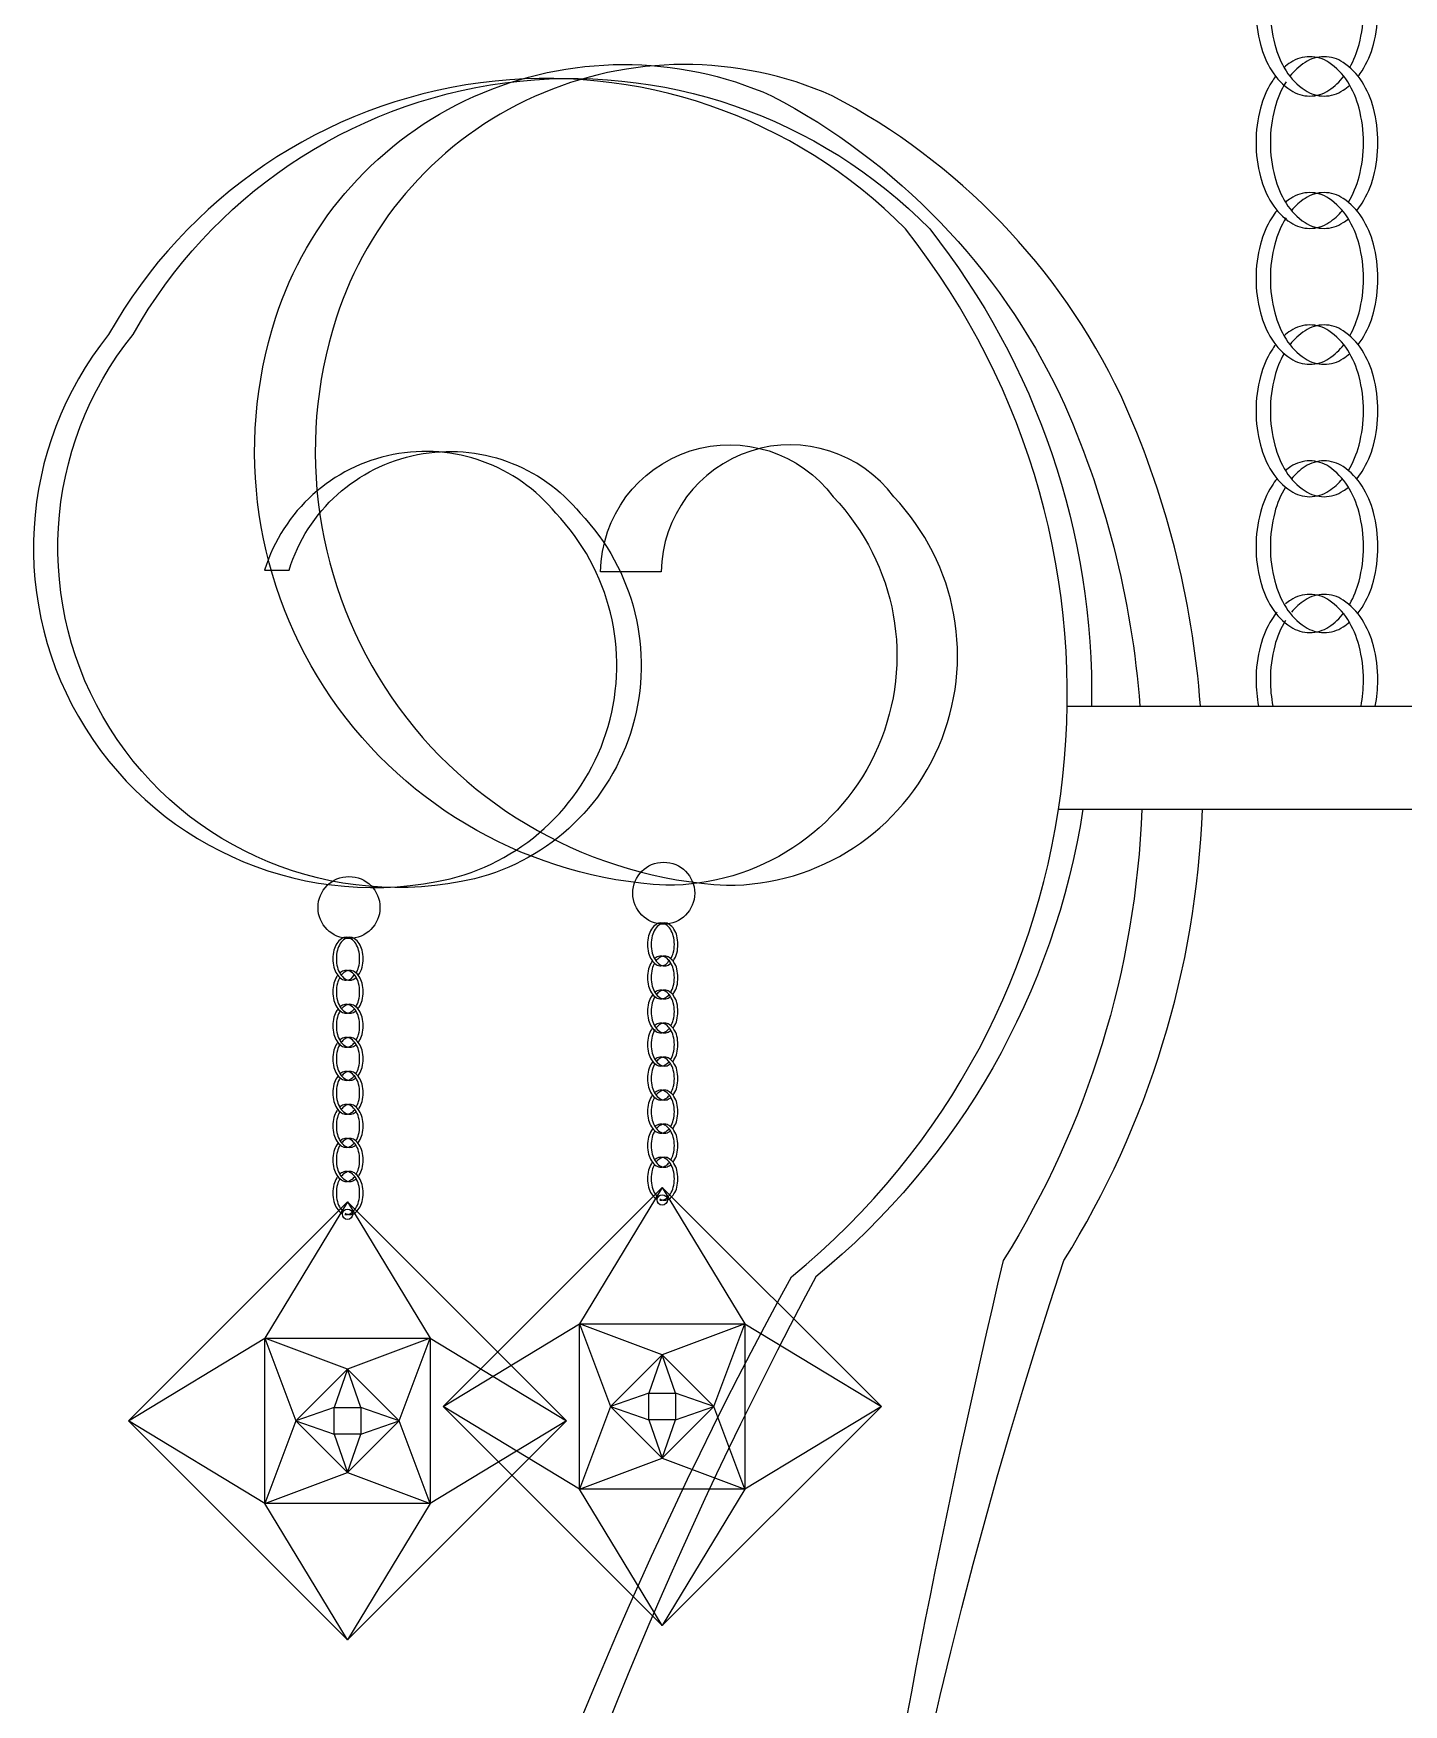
# Model space of a CAD drawing. Extents: x 2595 to 3373, y 365 to 1443.
# Drawn here: x 2764.5 to 2997.9, y 987.3 to 1272.2 of the extents above; entities that cross this region are included whole.
import ezdxf

# ---------------------------------------------------------------- set-up
doc = ezdxf.new("R2010")
doc.units = 0
doc.header["$MEASUREMENT"] = 0
doc.layers.add('3', color=3, linetype='CONTINUOUS')
doc.layers.add('7', color=7, linetype='CONTINUOUS')

msp = doc.modelspace()

# ---------------------------------------------------------------- linework, layer by layer
at = {"layer": '3'}
for points in [[(2976.36, 1287.75, 0.035147), (2975.46, 1286.51, 0.076494), (2973.52, 1282.01, 0.063446), (2972.78, 1276.17, 0.063446), (2973.52, 1270.32, 0.076494), (2975.46, 1265.82, 0.107138), (2978.68, 1262.51, 0.147314), (2981.93, 1261.53, 0.147314), (2985.18, 1262.51, 0.080777), (2987.75, 1264.89, 0.076494)], [(2977.9, 1286.51, 0.076494), (2975.96, 1282.01, 0.063446), (2975.22, 1276.17, 0.063446), (2975.96, 1270.32, 0.076494), (2977.9, 1265.82, 0.107138), (2981.12, 1262.51, 0.147314), (2984.37, 1261.53, 0.147314), (2987.62, 1262.51, 0.032597), (2988.75, 1263.37, 0.076494)], [(2988.75, 1266.4, 0.065895), (2990.33, 1270.32, 0.063446), (2991.08, 1276.17, 0.063446)], [(2990.19, 1264.89, 0.026135), (2990.84, 1265.82, 0.076494), (2992.78, 1270.32, 0.063446), (2993.52, 1276.17, 0.063446)], [(2991.08, 1253.61, 0.063446), (2990.33, 1259.45, 0.076494), (2988.4, 1263.95, 0.107138), (2985.18, 1267.26, 0.147314), (2981.93, 1268.24, 0.147314), (2978.68, 1267.26, 0.032597), (2977.55, 1266.4, 0.076494)], [(2993.52, 1253.61, 0.063446), (2992.78, 1259.45, 0.076494), (2990.84, 1263.95, 0.107138), (2987.62, 1267.26, 0.147314), (2984.37, 1268.24, 0.147314), (2981.12, 1267.26, 0.080777), (2978.55, 1264.89, 0.076494)], [(2976.11, 1264.89, 0.026135), (2975.46, 1263.95, 0.076494), (2973.52, 1259.45, 0.063446), (2972.78, 1253.61, 0.063446), (2973.52, 1247.76, 0.076494), (2975.46, 1243.26, 0.107138), (2978.68, 1239.95, 0.147314), (2981.93, 1238.97, 0.147314), (2985.18, 1239.95, 0.071721), (2987.5, 1242.02, 0.076494)], [(2977.9, 1263.95, 0.076494), (2975.96, 1259.45, 0.063446), (2975.22, 1253.61, 0.063446), (2975.96, 1247.76, 0.076494), (2977.9, 1243.26, 0.107138), (2981.12, 1239.95, 0.147314), (2984.37, 1238.97, 0.147314), (2987.62, 1239.95, 0.025402), (2988.51, 1240.61, 0.076494)], [(2988.51, 1243.43, 0.07327), (2990.33, 1247.76, 0.063446), (2991.08, 1253.61, 0.063446)], [(2989.94, 1242.02, 0.035146), (2990.84, 1243.26, 0.076494), (2992.78, 1247.76, 0.063446), (2993.52, 1253.61, 0.063446)], [(2991.08, 1230.43, 0.063446), (2990.33, 1236.28, 0.076494), (2988.4, 1240.78, 0.107138), (2985.18, 1244.09, 0.147314), (2981.93, 1245.07, 0.147314), (2978.68, 1244.09, 0.025402), (2977.79, 1243.43, 0.076494)], [(2993.52, 1230.43, 0.063446), (2992.78, 1236.28, 0.076494), (2990.84, 1240.78, 0.107138), (2987.62, 1244.09, 0.147314), (2984.37, 1245.07, 0.147314), (2981.12, 1244.09, 0.071721), (2978.8, 1242.02, 0.076494)], [(2976.36, 1242.02, 0.035146), (2975.46, 1240.78, 0.076494), (2973.52, 1236.28, 0.063446), (2972.78, 1230.43, 0.063446), (2973.52, 1224.59, 0.076494), (2975.46, 1220.09, 0.107138), (2978.68, 1216.78, 0.147314), (2981.93, 1215.8, 0.147314), (2985.18, 1216.78, 0.080777), (2987.75, 1219.15, 0.076494)], [(2977.9, 1240.78, 0.076494), (2975.96, 1236.28, 0.063446), (2975.22, 1230.43, 0.063446), (2975.96, 1224.59, 0.076494), (2977.9, 1220.09, 0.107138), (2981.12, 1216.78, 0.147314), (2984.37, 1215.8, 0.147314), (2987.62, 1216.78, 0.032597), (2988.75, 1217.64, 0.076494)], [(2988.75, 1220.67, 0.065895), (2990.33, 1224.59, 0.063446), (2991.08, 1230.43, 0.063446)], [(2990.19, 1219.15, 0.026135), (2990.84, 1220.09, 0.076494), (2992.78, 1224.59, 0.063446), (2993.52, 1230.43, 0.063446)], [(2991.08, 1207.87, 0.063446), (2990.33, 1213.72, 0.076494), (2988.4, 1218.22, 0.107138), (2985.18, 1221.53, 0.147314), (2981.93, 1222.51, 0.147314), (2978.68, 1221.53, 0.032597), (2977.55, 1220.67, 0.076494)], [(2993.52, 1207.87, 0.063446), (2992.78, 1213.72, 0.076494), (2990.84, 1218.22, 0.107138), (2987.62, 1221.53, 0.147314), (2984.37, 1222.51, 0.147314), (2981.12, 1221.53, 0.080777), (2978.55, 1219.15, 0.076494)], [(2976.11, 1219.15, 0.026135), (2975.46, 1218.22, 0.076494), (2973.52, 1213.72, 0.063446), (2972.78, 1207.87, 0.063446), (2973.52, 1202.03, 0.076494), (2975.46, 1197.53, 0.107138), (2978.68, 1194.22, 0.147314), (2981.93, 1193.24, 0.147314), (2985.18, 1194.22, 0.07172), (2987.5, 1196.29, 0.076494)], [(2977.55, 1217.64, 0.065895), (2975.96, 1213.72, 0.063446), (2975.22, 1207.87, 0.063446), (2975.96, 1202.03, 0.076494), (2977.9, 1197.53, 0.107138), (2981.12, 1194.22, 0.147314), (2984.37, 1193.24, 0.147314), (2987.62, 1194.22, 0.025401), (2988.51, 1194.87, 0.076494)], [(2988.51, 1197.7, 0.073271), (2990.33, 1202.03, 0.063446), (2991.08, 1207.87, 0.063446)], [(2989.94, 1196.29, 0.035147), (2990.84, 1197.53, 0.076494), (2992.78, 1202.03, 0.063446), (2993.52, 1207.87, 0.063446)], [(2991.08, 1184.7, 0.063446), (2990.33, 1190.55, 0.076494), (2988.4, 1195.05, 0.107138), (2985.18, 1198.36, 0.147314), (2981.93, 1199.34, 0.147314), (2978.68, 1198.36, 0.025401), (2977.79, 1197.7, 0.076494)], [(2993.52, 1184.7, 0.063446), (2992.78, 1190.55, 0.076494), (2990.84, 1195.05, 0.107138), (2987.62, 1198.36, 0.147314), (2984.37, 1199.34, 0.147314), (2981.12, 1198.36, 0.07172), (2978.8, 1196.29, 0.076494)], [(2976.36, 1196.29, 0.035147), (2975.46, 1195.05, 0.076494), (2973.52, 1190.55, 0.063446), (2972.78, 1184.7, 0.063446), (2973.52, 1178.85, 0.076494), (2975.46, 1174.35, 0.107138), (2978.68, 1171.05, 0.147314), (2981.93, 1170.07, 0.147314), (2985.18, 1171.05, 0.080777), (2987.75, 1173.42, 0.076494)], [(2977.79, 1194.87, 0.073271), (2975.96, 1190.55, 0.063446), (2975.22, 1184.7, 0.063446), (2975.96, 1178.85, 0.076494), (2977.9, 1174.35, 0.107138), (2981.12, 1171.05, 0.147314), (2984.37, 1170.07, 0.147314), (2987.62, 1171.05, 0.032597), (2988.75, 1171.91, 0.076494)], [(2988.75, 1174.94, 0.065895), (2990.33, 1178.85, 0.063446), (2991.08, 1184.7, 0.063446)], [(2990.19, 1173.42, 0.026135), (2990.84, 1174.35, 0.076494), (2992.78, 1178.85, 0.063446), (2993.52, 1184.7, 0.063446)], [(2991.08, 1161.96, 0.063446), (2990.33, 1167.81, 0.076494), (2988.4, 1172.31, 0.107138), (2985.18, 1175.62, 0.147314), (2981.93, 1176.59, 0.147314), (2978.68, 1175.62, 0.025401), (2977.79, 1174.96, 0.076494)], [(2993.52, 1161.96, 0.063446), (2992.78, 1167.81, 0.076494), (2990.84, 1172.31, 0.107138), (2987.62, 1175.62, 0.147314), (2984.37, 1176.59, 0.147314), (2981.12, 1175.62, 0.07172), (2978.8, 1173.54, 0.076494)], [(2976.36, 1173.54, 0.035147), (2975.46, 1172.31, 0.076494), (2973.52, 1167.81, 0.063446), (2972.78, 1161.96, 0.047609), (2973.2, 1157.55, 0.076494)], [(2977.79, 1172.13, 0.073271), (2975.96, 1167.81, 0.063446), (2975.22, 1161.96, 0.047609), (2975.64, 1157.55, 0.076494)], [(2990.66, 1157.55, 0.047609), (2991.08, 1161.96, 0.063446)], [(2993.1, 1157.55, 0.047609), (2993.52, 1161.96, 0.063446)], [(2873.67, 1116.92, 0.063446), (2873.49, 1118.38, 0.076494), (2873, 1119.5, 0.107138), (2872.2, 1120.33, 0.147314), (2871.39, 1120.58, 0.147314), (2870.57, 1120.33, 0.107138), (2869.77, 1119.5, 0.076494), (2869.28, 1118.38, 0.063446), (2869.1, 1116.92, 0.063446), (2869.28, 1115.45, 0.076494), (2869.77, 1114.33, 0.107138), (2870.57, 1113.5, 0.147314), (2871.39, 1113.26, 0.309707), (2872.76, 1114.2, 0.107138)], [(2874.28, 1116.92, 0.063446), (2874.1, 1118.38, 0.076494), (2873.61, 1119.5, 0.107138), (2872.81, 1120.33, 0.147314), (2872, 1120.58, 0.147314), (2871.18, 1120.33, 0.107138), (2870.38, 1119.5, 0.076494), (2869.89, 1118.38, 0.063446), (2869.71, 1116.92, 0.063446), (2869.89, 1115.45, 0.076494), (2870.38, 1114.33, 0.107138), (2871.18, 1113.5, 0.147314), (2872, 1113.26, 0.210327), (2873.08, 1113.74, 0.107138)], [(2820.05, 1114.48, 0.063446), (2819.87, 1115.94, 0.076494), (2819.38, 1117.07, 0.107138), (2818.58, 1117.89, 0.147314), (2817.76, 1118.14, 0.147314), (2816.95, 1117.89, 0.107138), (2816.15, 1117.07, 0.076494), (2815.66, 1115.94, 0.063446), (2815.48, 1114.48, 0.063446), (2815.66, 1113.02, 0.076494), (2816.15, 1111.89, 0.107138), (2816.95, 1111.07, 0.147314), (2817.76, 1110.82, 0.309707), (2819.14, 1111.76, 0.107138)], [(2820.66, 1114.48, 0.063446), (2820.48, 1115.94, 0.076494), (2819.99, 1117.07, 0.107138), (2819.19, 1117.89, 0.147314), (2818.37, 1118.14, 0.147314), (2817.56, 1117.89, 0.107138), (2816.76, 1117.07, 0.076494), (2816.27, 1115.94, 0.063446), (2816.09, 1114.48, 0.063446), (2816.27, 1113.02, 0.076494), (2816.76, 1111.89, 0.107138), (2817.56, 1111.07, 0.147314), (2818.37, 1110.82, 0.210327), (2819.46, 1111.3, 0.107138)], [(2873.09, 1114.48, 0.065895), (2873.49, 1115.45, 0.063446), (2873.67, 1116.92, 0.063446)], [(2873.45, 1114.09, 0.094399), (2874.1, 1115.45, 0.063446), (2874.28, 1116.92, 0.063446)], [(2819.47, 1112.04, 0.065895), (2819.87, 1113.02, 0.063446), (2820.05, 1114.48, 0.063446)], [(2819.83, 1111.66, 0.094399), (2820.48, 1113.02, 0.063446), (2820.66, 1114.48, 0.063446)], [(2869.93, 1114.1, 0.026135), (2869.77, 1113.86, 0.076494), (2869.28, 1112.74, 0.063446), (2869.1, 1111.28, 0.063446), (2869.28, 1109.81, 0.076494), (2869.77, 1108.69, 0.107138), (2870.57, 1107.86, 0.147314), (2871.39, 1107.62, 0.147314), (2872.2, 1107.86, 0.07172), (2872.78, 1108.38, 0.076494)], [(2873.67, 1111.28, 0.063446), (2873.49, 1112.74, 0.076494), (2873, 1113.86, 0.107138), (2872.2, 1114.69, 0.147314), (2871.39, 1114.93, 0.147314), (2870.57, 1114.69, 0.032597), (2870.29, 1114.48, 0.076494)], [(2874.28, 1111.28, 0.063446), (2874.1, 1112.74, 0.076494), (2873.61, 1113.86, 0.107138), (2872.81, 1114.69, 0.147314), (2872, 1114.93, 0.147314), (2871.18, 1114.69, 0.080777), (2870.54, 1114.1, 0.076494)], [(2816.31, 1111.66, 0.026135), (2816.15, 1111.43, 0.076494), (2815.66, 1110.3, 0.063446), (2815.48, 1108.84, 0.063446), (2815.66, 1107.38, 0.076494), (2816.15, 1106.25, 0.107138), (2816.95, 1105.43, 0.147314), (2817.76, 1105.18, 0.147314), (2818.58, 1105.43, 0.07172), (2819.16, 1105.94, 0.076494)], [(2816.67, 1111.28, 0.065895), (2816.27, 1110.3, 0.063446), (2816.09, 1108.84, 0.063446), (2816.27, 1107.38, 0.076494), (2816.76, 1106.25, 0.107138), (2817.56, 1105.43, 0.147314), (2818.37, 1105.18, 0.147314), (2819.19, 1105.43, 0.025401), (2819.41, 1105.59, 0.076494)], [(2820.05, 1108.84, 0.063446), (2819.87, 1110.3, 0.076494), (2819.38, 1111.43, 0.107138), (2818.58, 1112.25, 0.147314), (2817.76, 1112.5, 0.147314), (2816.95, 1112.25, 0.032597), (2816.67, 1112.04, 0.076494)], [(2820.66, 1108.84, 0.063446), (2820.48, 1110.3, 0.076494), (2819.99, 1111.43, 0.107138), (2819.19, 1112.25, 0.147314), (2818.37, 1112.5, 0.147314), (2817.56, 1112.25, 0.080777), (2816.92, 1111.66, 0.076494)], [(2870.29, 1113.72, 0.065895), (2869.89, 1112.74, 0.063446), (2869.71, 1111.28, 0.063446), (2869.89, 1109.81, 0.076494), (2870.38, 1108.69, 0.107138), (2871.18, 1107.86, 0.147314), (2872, 1107.62, 0.147314), (2872.81, 1107.86, 0.025401), (2873.03, 1108.03, 0.076494)], [(2873, 1108.69, 0.076494), (2873.49, 1109.81, 0.063446), (2873.67, 1111.28, 0.063446)], [(2873.39, 1108.38, 0.035147), (2873.61, 1108.69, 0.076494), (2874.1, 1109.81, 0.063446), (2874.28, 1111.28, 0.063446)], [(2819.38, 1106.25, 0.076494), (2819.87, 1107.38, 0.063446), (2820.05, 1108.84, 0.063446)], [(2819.77, 1105.94, 0.035147), (2819.99, 1106.25, 0.076494), (2820.48, 1107.38, 0.063446), (2820.66, 1108.84, 0.063446)], [(2869.99, 1108.38, 0.035147), (2869.77, 1108.07, 0.076494), (2869.28, 1106.95, 0.063446), (2869.1, 1105.48, 0.063446), (2869.28, 1104.02, 0.076494), (2869.77, 1102.9, 0.107138), (2870.57, 1102.07, 0.147314), (2871.39, 1101.83, 0.147314), (2872.2, 1102.07, 0.080777), (2872.84, 1102.66, 0.076494)], [(2873.67, 1105.48, 0.063446), (2873.49, 1106.95, 0.076494), (2873, 1108.07, 0.107138), (2872.2, 1108.9, 0.147314), (2871.39, 1109.14, 0.147314), (2870.57, 1108.9, 0.025401), (2870.35, 1108.73, 0.076494)], [(2874.28, 1105.48, 0.063446), (2874.1, 1106.95, 0.076494), (2873.61, 1108.07, 0.107138), (2872.81, 1108.9, 0.147314), (2872, 1109.14, 0.147314), (2871.18, 1108.9, 0.07172), (2870.6, 1108.38, 0.076494)], [(2816.37, 1105.94, 0.035147), (2816.15, 1105.63, 0.076494), (2815.66, 1104.51, 0.063446), (2815.48, 1103.05, 0.063446), (2815.66, 1101.59, 0.076494), (2816.15, 1100.46, 0.107138), (2816.95, 1099.63, 0.147314), (2817.76, 1099.39, 0.147314), (2818.58, 1099.63, 0.080777), (2819.22, 1100.23, 0.076494)], [(2816.76, 1105.63, 0.076494), (2816.27, 1104.51, 0.063446), (2816.09, 1103.05, 0.063446), (2816.27, 1101.59, 0.076494), (2816.76, 1100.46, 0.107138), (2817.56, 1099.63, 0.147314), (2818.37, 1099.39, 0.147314), (2819.19, 1099.63, 0.032597), (2819.47, 1099.85, 0.076494)], [(2820.05, 1103.05, 0.063446), (2819.87, 1104.51, 0.076494), (2819.38, 1105.63, 0.107138), (2818.58, 1106.46, 0.147314), (2817.76, 1106.71, 0.147314), (2816.95, 1106.46, 0.025401), (2816.73, 1106.3, 0.076494)], [(2820.66, 1103.05, 0.063446), (2820.48, 1104.51, 0.076494), (2819.99, 1105.63, 0.107138), (2819.19, 1106.46, 0.147314), (2818.37, 1106.71, 0.147314), (2817.56, 1106.46, 0.07172), (2816.98, 1105.94, 0.076494)], [(2870.38, 1108.07, 0.076494), (2869.89, 1106.95, 0.063446), (2869.71, 1105.48, 0.063446), (2869.89, 1104.02, 0.076494), (2870.38, 1102.9, 0.107138), (2871.18, 1102.07, 0.147314), (2872, 1101.83, 0.147314), (2872.81, 1102.07, 0.032597), (2873.09, 1102.28, 0.076494)], [(2873.09, 1103.04, 0.065895), (2873.49, 1104.02, 0.063446), (2873.67, 1105.48, 0.063446)], [(2873.45, 1102.66, 0.026135), (2873.61, 1102.9, 0.076494), (2874.1, 1104.02, 0.063446), (2874.28, 1105.48, 0.063446)], [(2819.47, 1100.61, 0.065895), (2819.87, 1101.59, 0.063446), (2820.05, 1103.05, 0.063446)], [(2819.83, 1100.23, 0.026135), (2819.99, 1100.46, 0.076494), (2820.48, 1101.59, 0.063446), (2820.66, 1103.05, 0.063446)], [(2869.93, 1102.66, 0.026135), (2869.77, 1102.43, 0.076494), (2869.28, 1101.31, 0.063446), (2869.1, 1099.84, 0.063446), (2869.28, 1098.38, 0.076494), (2869.77, 1097.26, 0.107138), (2870.57, 1096.43, 0.147314), (2871.39, 1096.18, 0.147314), (2872.2, 1096.43, 0.071721), (2872.78, 1096.95, 0.076494)], [(2870.38, 1102.43, 0.076494), (2869.89, 1101.31, 0.063446), (2869.71, 1099.84, 0.063446), (2869.89, 1098.38, 0.076494), (2870.38, 1097.26, 0.107138), (2871.18, 1096.43, 0.147314), (2872, 1096.18, 0.147314), (2872.81, 1096.43, 0.025402), (2873.03, 1096.59, 0.076494)], [(2873.67, 1099.84, 0.063446), (2873.49, 1101.31, 0.076494), (2873, 1102.43, 0.107138), (2872.2, 1103.26, 0.147314), (2871.39, 1103.5, 0.147314), (2870.57, 1103.26, 0.032597), (2870.29, 1103.04, 0.076494)], [(2874.28, 1099.84, 0.063446), (2874.1, 1101.31, 0.076494), (2873.61, 1102.43, 0.107138), (2872.81, 1103.26, 0.147314), (2872, 1103.5, 0.147314), (2871.18, 1103.26, 0.080777), (2870.54, 1102.66, 0.076494)], [(2816.31, 1100.23, 0.026135), (2816.15, 1099.99, 0.076494), (2815.66, 1098.87, 0.063446), (2815.48, 1097.41, 0.063446), (2815.66, 1095.95, 0.076494), (2816.15, 1094.82, 0.107138), (2816.95, 1093.99, 0.147314), (2817.76, 1093.75, 0.147314), (2818.58, 1093.99, 0.071721), (2819.16, 1094.51, 0.076494)], [(2816.76, 1099.99, 0.076494), (2816.27, 1098.87, 0.063446), (2816.09, 1097.41, 0.063446), (2816.27, 1095.95, 0.076494), (2816.76, 1094.82, 0.107138), (2817.56, 1093.99, 0.147314), (2818.37, 1093.75, 0.147314), (2819.19, 1093.99, 0.025402), (2819.41, 1094.16, 0.076494)], [(2820.05, 1097.41, 0.063446), (2819.87, 1098.87, 0.076494), (2819.38, 1099.99, 0.107138), (2818.58, 1100.82, 0.147314), (2817.76, 1101.07, 0.147314), (2816.95, 1100.82, 0.032597), (2816.67, 1100.61, 0.076494)], [(2820.66, 1097.41, 0.063446), (2820.48, 1098.87, 0.076494), (2819.99, 1099.99, 0.107138), (2819.19, 1100.82, 0.147314), (2818.37, 1101.07, 0.147314), (2817.56, 1100.82, 0.080777), (2816.92, 1100.23, 0.076494)], [(2873.03, 1097.3, 0.07327), (2873.49, 1098.38, 0.063446), (2873.67, 1099.84, 0.063446)], [(2873.39, 1096.95, 0.035146), (2873.61, 1097.26, 0.076494), (2874.1, 1098.38, 0.063446), (2874.28, 1099.84, 0.063446)], [(2819.41, 1094.86, 0.07327), (2819.87, 1095.95, 0.063446), (2820.05, 1097.41, 0.063446)], [(2819.77, 1094.51, 0.035146), (2819.99, 1094.82, 0.076494), (2820.48, 1095.95, 0.063446), (2820.66, 1097.41, 0.063446)], [(2869.99, 1096.95, 0.035146), (2869.77, 1096.64, 0.076494), (2869.28, 1095.51, 0.063446), (2869.1, 1094.05, 0.063446), (2869.28, 1092.59, 0.076494), (2869.77, 1091.46, 0.107138), (2870.57, 1090.64, 0.147314), (2871.39, 1090.39, 0.147314), (2872.2, 1090.64, 0.080777), (2872.84, 1091.23, 0.076494)], [(2873.67, 1094.05, 0.063446), (2873.49, 1095.51, 0.076494), (2873, 1096.64, 0.107138), (2872.2, 1097.46, 0.147314), (2871.39, 1097.71, 0.147314), (2870.57, 1097.46, 0.025402), (2870.35, 1097.3, 0.076494)], [(2874.28, 1094.05, 0.063446), (2874.1, 1095.51, 0.076494), (2873.61, 1096.64, 0.107138), (2872.81, 1097.46, 0.147314), (2872, 1097.71, 0.147314), (2871.18, 1097.46, 0.071721), (2870.6, 1096.95, 0.076494)], [(2816.37, 1094.51, 0.035146), (2816.15, 1094.2, 0.076494), (2815.66, 1093.08, 0.063446), (2815.48, 1091.61, 0.063446), (2815.66, 1090.15, 0.076494), (2816.15, 1089.03, 0.107138), (2816.95, 1088.2, 0.147314), (2817.76, 1087.96, 0.147314), (2818.58, 1088.2, 0.080777), (2819.22, 1088.79, 0.076494)], [(2816.76, 1094.2, 0.076494), (2816.27, 1093.08, 0.063446), (2816.09, 1091.61, 0.063446), (2816.27, 1090.15, 0.076494), (2816.76, 1089.03, 0.107138), (2817.56, 1088.2, 0.147314), (2818.37, 1087.96, 0.147314), (2819.19, 1088.2, 0.032597), (2819.47, 1088.42, 0.076494)], [(2820.05, 1091.61, 0.063446), (2819.87, 1093.08, 0.076494), (2819.38, 1094.2, 0.107138), (2818.58, 1095.03, 0.147314), (2817.76, 1095.27, 0.147314), (2816.95, 1095.03, 0.025402), (2816.73, 1094.86, 0.076494)], [(2820.66, 1091.61, 0.063446), (2820.48, 1093.08, 0.076494), (2819.99, 1094.2, 0.107138), (2819.19, 1095.03, 0.147314), (2818.37, 1095.27, 0.147314), (2817.56, 1095.03, 0.071721), (2816.98, 1094.51, 0.076494)], [(2870.38, 1096.64, 0.076494), (2869.89, 1095.51, 0.063446), (2869.71, 1094.05, 0.063446), (2869.89, 1092.59, 0.076494), (2870.38, 1091.46, 0.107138), (2871.18, 1090.64, 0.147314), (2872, 1090.39, 0.147314), (2872.81, 1090.64, 0.032597), (2873.09, 1090.85, 0.076494)], [(2873.09, 1091.61, 0.065895), (2873.49, 1092.59, 0.063446), (2873.67, 1094.05, 0.063446)], [(2873.45, 1091.23, 0.026135), (2873.61, 1091.46, 0.076494), (2874.1, 1092.59, 0.063446), (2874.28, 1094.05, 0.063446)], [(2819.47, 1089.17, 0.065895), (2819.87, 1090.15, 0.063446), (2820.05, 1091.61, 0.063446)], [(2819.83, 1088.79, 0.026135), (2819.99, 1089.03, 0.076494), (2820.48, 1090.15, 0.063446), (2820.66, 1091.61, 0.063446)], [(2869.93, 1091.23, 0.026135), (2869.77, 1091, 0.076494), (2869.28, 1089.87, 0.063446), (2869.1, 1088.41, 0.063446), (2869.28, 1086.95, 0.076494), (2869.77, 1085.82, 0.107138), (2870.57, 1085, 0.147314), (2871.39, 1084.75, 0.147314), (2872.2, 1085, 0.07172), (2872.78, 1085.51, 0.076494)], [(2873.67, 1088.41, 0.063446), (2873.49, 1089.87, 0.076494), (2873, 1091, 0.107138), (2872.2, 1091.82, 0.147314), (2871.39, 1092.07, 0.147314), (2870.57, 1091.82, 0.032597), (2870.29, 1091.61, 0.076494)], [(2874.28, 1088.41, 0.063446), (2874.1, 1089.87, 0.076494), (2873.61, 1091, 0.107138), (2872.81, 1091.82, 0.147314), (2872, 1092.07, 0.147314), (2871.18, 1091.82, 0.080777), (2870.54, 1091.23, 0.076494)], [(2816.31, 1088.79, 0.026135), (2816.15, 1088.56, 0.076494), (2815.66, 1087.44, 0.063446), (2815.48, 1085.97, 0.063446), (2815.66, 1084.51, 0.076494), (2816.15, 1083.39, 0.107138), (2816.95, 1082.56, 0.147314), (2817.76, 1082.32, 0.147314), (2818.58, 1082.56, 0.07172), (2819.16, 1083.08, 0.076494)], [(2816.67, 1088.42, 0.065895), (2816.27, 1087.44, 0.063446), (2816.09, 1085.97, 0.063446), (2816.27, 1084.51, 0.076494), (2816.76, 1083.39, 0.107138), (2817.56, 1082.56, 0.147314), (2818.37, 1082.32, 0.147314), (2819.19, 1082.56, 0.025401), (2819.41, 1082.72, 0.076494)], [(2820.05, 1085.97, 0.063446), (2819.87, 1087.44, 0.076494), (2819.38, 1088.56, 0.107138), (2818.58, 1089.39, 0.147314), (2817.76, 1089.63, 0.147314), (2816.95, 1089.39, 0.032597), (2816.67, 1089.17, 0.076494)], [(2820.66, 1085.97, 0.063446), (2820.48, 1087.44, 0.076494), (2819.99, 1088.56, 0.107138), (2819.19, 1089.39, 0.147314), (2818.37, 1089.63, 0.147314), (2817.56, 1089.39, 0.080777), (2816.92, 1088.79, 0.076494)], [(2870.29, 1090.85, 0.065895), (2869.89, 1089.87, 0.063446), (2869.71, 1088.41, 0.063446), (2869.89, 1086.95, 0.076494), (2870.38, 1085.82, 0.107138), (2871.18, 1085, 0.147314), (2872, 1084.75, 0.147314), (2872.81, 1085, 0.025401), (2873.03, 1085.16, 0.076494)], [(2873.03, 1085.87, 0.073271), (2873.49, 1086.95, 0.063446), (2873.67, 1088.41, 0.063446)], [(2873.39, 1085.51, 0.035147), (2873.61, 1085.82, 0.076494), (2874.1, 1086.95, 0.063446), (2874.28, 1088.41, 0.063446)], [(2819.41, 1083.43, 0.073271), (2819.87, 1084.51, 0.063446), (2820.05, 1085.97, 0.063446)], [(2819.77, 1083.08, 0.035147), (2819.99, 1083.39, 0.076494), (2820.48, 1084.51, 0.063446), (2820.66, 1085.97, 0.063446)], [(2869.99, 1085.51, 0.035147), (2869.77, 1085.2, 0.076494), (2869.28, 1084.08, 0.063446), (2869.1, 1082.62, 0.063446), (2869.28, 1081.16, 0.076494), (2869.77, 1080.03, 0.107138), (2870.57, 1079.2, 0.147314), (2871.39, 1078.96, 0.147314), (2872.2, 1079.2, 0.080777), (2872.84, 1079.8, 0.076494)], [(2873.67, 1082.62, 0.063446), (2873.49, 1084.08, 0.076494), (2873, 1085.2, 0.107138), (2872.2, 1086.03, 0.147314), (2871.39, 1086.28, 0.147314), (2870.57, 1086.03, 0.025401), (2870.35, 1085.87, 0.076494)], [(2874.28, 1082.62, 0.063446), (2874.1, 1084.08, 0.076494), (2873.61, 1085.2, 0.107138), (2872.81, 1086.03, 0.147314), (2872, 1086.28, 0.147314), (2871.18, 1086.03, 0.07172), (2870.6, 1085.51, 0.076494)], [(2816.37, 1083.08, 0.035147), (2816.15, 1082.77, 0.076494), (2815.66, 1081.64, 0.063446), (2815.48, 1080.18, 0.063446), (2815.66, 1078.72, 0.076494), (2816.15, 1077.59, 0.107138), (2816.95, 1076.77, 0.147314), (2817.76, 1076.52, 0.147314), (2818.58, 1076.77, 0.080777), (2819.22, 1077.36, 0.076494)], [(2816.73, 1082.72, 0.073271), (2816.27, 1081.64, 0.063446), (2816.09, 1080.18, 0.063446), (2816.27, 1078.72, 0.076494), (2816.76, 1077.59, 0.107138), (2817.56, 1076.77, 0.147314), (2818.37, 1076.52, 0.147314), (2819.19, 1076.77, 0.032597), (2819.47, 1076.98, 0.076494)], [(2820.05, 1080.18, 0.063446), (2819.87, 1081.64, 0.076494), (2819.38, 1082.77, 0.107138), (2818.58, 1083.6, 0.147314), (2817.76, 1083.84, 0.147314), (2816.95, 1083.6, 0.025401), (2816.73, 1083.43, 0.076494)], [(2820.66, 1080.18, 0.063446), (2820.48, 1081.64, 0.076494), (2819.99, 1082.77, 0.107138), (2819.19, 1083.6, 0.147314), (2818.37, 1083.84, 0.147314), (2817.56, 1083.6, 0.07172), (2816.98, 1083.08, 0.076494)], [(2870.35, 1085.16, 0.073271), (2869.89, 1084.08, 0.063446), (2869.71, 1082.62, 0.063446), (2869.89, 1081.16, 0.076494), (2870.38, 1080.03, 0.107138), (2871.18, 1079.2, 0.147314), (2872, 1078.96, 0.147314), (2872.81, 1079.2, 0.032597), (2873.09, 1079.42, 0.076494)], [(2873.09, 1080.18, 0.065895), (2873.49, 1081.16, 0.063446), (2873.67, 1082.62, 0.063446)], [(2873.45, 1079.8, 0.026135), (2873.61, 1080.03, 0.076494), (2874.1, 1081.16, 0.063446), (2874.28, 1082.62, 0.063446)], [(2819.47, 1077.74, 0.065895), (2819.87, 1078.72, 0.063446), (2820.05, 1080.18, 0.063446)], [(2819.83, 1077.36, 0.026135), (2819.99, 1077.59, 0.076494), (2820.48, 1078.72, 0.063446), (2820.66, 1080.18, 0.063446)], [(2869.93, 1079.8, 0.026135), (2869.77, 1079.56, 0.076494), (2869.28, 1078.44, 0.063446), (2869.1, 1076.98, 0.063446), (2869.28, 1075.52, 0.076494), (2869.77, 1074.39, 0.107138), (2870.57, 1073.56, 0.020894), (2870.68, 1073.5, 0.147314)], [(2873.67, 1076.98, 0.063446), (2873.49, 1078.44, 0.076494), (2873, 1079.56, 0.107138), (2872.2, 1080.39, 0.147314), (2871.39, 1080.64, 0.147314), (2870.57, 1080.39, 0.032597), (2870.29, 1080.18, 0.076494)], [(2874.28, 1076.98, 0.063446), (2874.1, 1078.44, 0.076494), (2873.61, 1079.56, 0.107138), (2872.81, 1080.39, 0.147314), (2872, 1080.64, 0.147314), (2871.18, 1080.39, 0.080777), (2870.54, 1079.8, 0.076494)], [(2816.31, 1077.36, 0.026135), (2816.15, 1077.13, 0.076494), (2815.66, 1076, 0.063446), (2815.48, 1074.54, 0.063446), (2815.66, 1073.08, 0.076494), (2816.15, 1071.95, 0.107138), (2816.95, 1071.13, 0.020894), (2817.06, 1071.06, 0.147314)], [(2816.67, 1076.98, 0.065895), (2816.27, 1076, 0.063446), (2816.09, 1074.54, 0.063446), (2816.27, 1073.08, 0.076494), (2816.76, 1071.95, 0.077943), (2817.31, 1071.32, 0.147314)], [(2820.05, 1074.54, 0.063446), (2819.87, 1076, 0.076494), (2819.38, 1077.13, 0.107138), (2818.58, 1077.96, 0.147314), (2817.76, 1078.2, 0.147314), (2816.95, 1077.96, 0.032597), (2816.67, 1077.74, 0.076494)], [(2820.66, 1074.54, 0.063446), (2820.48, 1076, 0.076494), (2819.99, 1077.13, 0.107138), (2819.19, 1077.96, 0.147314), (2818.37, 1078.2, 0.147314), (2817.56, 1077.96, 0.080777), (2816.92, 1077.36, 0.076494)], [(2870.29, 1079.42, 0.065895), (2869.89, 1078.44, 0.063446), (2869.71, 1076.98, 0.063446), (2869.89, 1075.52, 0.076494), (2870.38, 1074.39, 0.077943), (2870.93, 1073.75, 0.147314)], [(2871.17, 1073.33, 0.036701), (2871.39, 1073.32, 0.147314), (2872.2, 1073.56, 0.107138), (2873, 1074.39, 0.076494), (2873.49, 1075.52, 0.063446), (2873.67, 1076.98, 0.063446)], [(2871.21, 1073.55, 0.141488), (2872, 1073.32, 0.147314), (2872.81, 1073.56, 0.107138), (2873.61, 1074.39, 0.076494), (2874.1, 1075.52, 0.063446), (2874.28, 1076.98, 0.063446)], [(2817.55, 1070.9, 0.036701), (2817.76, 1070.88, 0.147314), (2818.58, 1071.13, 0.107138), (2819.38, 1071.95, 0.076494), (2819.87, 1073.08, 0.063446), (2820.05, 1074.54, 0.063446)], [(2817.59, 1071.11, 0.141488), (2818.37, 1070.88, 0.147314), (2819.19, 1071.13, 0.107138), (2819.99, 1071.95, 0.076494), (2820.48, 1073.08, 0.063446), (2820.66, 1074.54, 0.063446)]]:
    msp.add_lwpolyline(points, format="xyb", dxfattribs=at)
for points in [[(2871.61, 1075.5), (2885.69, 1052.25), (2908.95, 1038.17), (2885.69, 1024.09), (2871.61, 1000.83), (2857.53, 1024.09), (2834.28, 1038.17), (2857.53, 1052.25)], [(2871.61, 1075.5), (2857.53, 1052.25)], [(2817.99, 1073.07), (2832.07, 1049.81), (2855.32, 1035.73), (2832.07, 1021.65), (2817.99, 998.4), (2803.91, 1021.65), (2780.65, 1035.73), (2803.91, 1049.81)], [(2817.99, 1073.07), (2803.91, 1049.81)], [(2857.53, 1024.09), (2871.61, 1029.37), (2885.69, 1024.09), (2880.41, 1038.17), (2885.69, 1052.25), (2871.61, 1046.97), (2857.53, 1052.25), (2862.81, 1038.17), (2857.53, 1024.09)], [(2803.91, 1021.65), (2817.99, 1026.93), (2832.07, 1021.65), (2826.79, 1035.73), (2832.07, 1049.81), (2817.99, 1044.53), (2803.91, 1049.81), (2809.19, 1035.73), (2803.91, 1021.65)], [(2871.61, 1046.97), (2869.34, 1040.44), (2862.81, 1038.17), (2869.34, 1035.89), (2871.61, 1029.37), (2873.89, 1035.89), (2880.41, 1038.17), (2873.89, 1040.44), (2871.61, 1046.97)], [(2817.99, 1044.53), (2815.71, 1038.01), (2809.19, 1035.73), (2815.71, 1033.46), (2817.99, 1026.93), (2820.26, 1033.46), (2826.79, 1035.73), (2820.26, 1038.01), (2817.99, 1044.53)]]:
    msp.add_lwpolyline(points, dxfattribs=at)
for points in [[(2857.53, 1024.09), (2857.53, 1052.25), (2885.69, 1052.25), (2885.69, 1024.09)], [(2803.91, 1021.65), (2803.91, 1049.81), (2832.07, 1049.81), (2832.07, 1021.65)], [(2871.61, 1046.97), (2862.81, 1038.17), (2871.61, 1029.37), (2880.41, 1038.17)], [(2817.99, 1044.53), (2809.19, 1035.73), (2817.99, 1026.93), (2826.79, 1035.73)], [(2869.34, 1040.44), (2873.89, 1040.44), (2873.89, 1035.89), (2869.34, 1035.89)], [(2815.71, 1038.01), (2820.26, 1038.01), (2820.26, 1033.46), (2815.71, 1033.46)]]:
    msp.add_lwpolyline(points, close=True, dxfattribs=at)
for centre in [(2871.61, 1073.36), (2817.99, 1070.92)]:
    msp.add_circle(centre, 0.88, dxfattribs=at)
at = {"layer": '7'}
for p, q in [((2940.6, 1157.55), (3027.46, 1157.55)), ((2939.12, 1139.95), (3028.93, 1139.95))]:
    msp.add_line(p, q, dxfattribs=at)
for points in [[(2963.31, 1157.55, 0.088128), (2949.74, 1210.52, 0.161851), (2900.56, 1261.58, 0.445734), (2816.05, 1223.64, 0.491981), (2882.56, 1127, 0.661883), (2911.07, 1193.19, 0.716734), (2871.44, 1180.45), (2861.11, 1180.45, -0.716734), (2900.75, 1193.19, -0.661883), (2872.23, 1127, -0.491981), (2805.73, 1223.64, -0.445734), (2890.24, 1261.58, -0.161851), (2939.42, 1210.52, -0.088128), (2952.99, 1157.55, 0.078005)], [(2806.1, 765.86, -0.106287), (2893.64, 1060.28, 0.409129), (2913.03, 1238.87, 0.499731), (2777.29, 1220.87, 0.712615), (2835.46, 1128.12, 0.575498), (2853.47, 1190.42, 0.598566), (2803.87, 1180.73), (2808.03, 1180.73, -0.598566), (2857.63, 1190.42, -0.575498), (2839.62, 1128.12, -0.712615), (2781.45, 1220.87, -0.499731), (2917.18, 1238.87, -0.172516), (2944.76, 1157.55, 0.119379)], [(2943.28, 1139.95, -0.185103), (2897.79, 1060.28, 0.099489), (2811.67, 774.56, 0.151539)], [(2953.32, 1139.95, -0.130848), (2929.71, 1063.05, 0.040297), (2889.29, 799.23, 0.197283)], [(2981.22, 494.33, -0.220797), (2918.22, 577.88, -0.138237), (2940.03, 1063.05, 0.130848), (2963.64, 1139.95, 0.128787)]]:
    msp.add_lwpolyline(points, format="xyb", dxfattribs=at)
for points in [[(2871.61, 1000.83), (2834.28, 1038.17), (2871.61, 1075.5), (2908.95, 1038.17)], [(2817.99, 998.4), (2780.65, 1035.73), (2817.99, 1073.07), (2855.32, 1035.73)]]:
    msp.add_lwpolyline(points, close=True, dxfattribs=at)
for centre in [(2871.86, 1125.65), (2818.24, 1123.21)]:
    msp.add_circle(centre, 5.28, dxfattribs=at)

doc.saveas('drawing.dxf')
